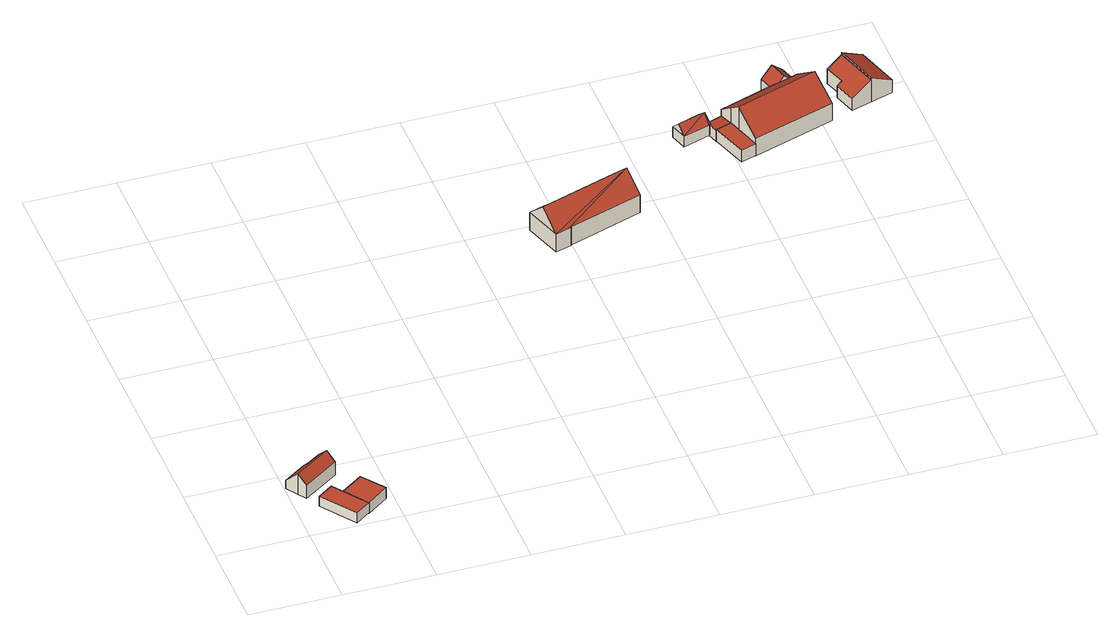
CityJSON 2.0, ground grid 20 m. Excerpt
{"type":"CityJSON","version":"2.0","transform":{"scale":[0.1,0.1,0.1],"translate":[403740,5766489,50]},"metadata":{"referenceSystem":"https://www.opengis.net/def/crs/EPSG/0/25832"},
"CityObjects":{
"building1":{"type":"Building","attributes":{"Gemeindeschluessel":"05515000","Geometrietyp2DReferenz":"3000","function":"31001_1310","roofType":"3100","measuredHeight":5.33},"geometry":[{"type":"Solid","lod":"2","boundaries":[[[[0,1,2,3]],[[4,5,1,0]],[[6,7,5,4]],[[8,9,7,6]],[[10,11,9,8]],[[12,13,11,10]],[[14,15,13,12]],[[3,2,15,14]],[[8,6,4,10]],[[0,3,14,12,10,4]],[[1,5,7,9,11,13,15,2]]]],"semantics":{"surfaces":[{"type":"WallSurface"},{"type":"RoofSurface"},{"type":"GroundSurface"}],"values":[[0,0,0,0,0,0,0,0,1,1,2]]}}]},
"building2":{"type":"Building","attributes":{"Gemeindeschluessel":"05515000","Geometrietyp2DReferenz":"3000","function":"31001_2460","roofType":"1000","measuredHeight":2.46},"geometry":[{"type":"Solid","lod":"2","boundaries":[[[[16,17,18,19]],[[20,21,17,16]],[[22,23,21,20]],[[19,18,23,22]],[[20,16,19,22]],[[17,21,23,18]]]],"semantics":{"surfaces":[{"type":"WallSurface"},{"type":"RoofSurface"},{"type":"GroundSurface"}],"values":[[0,0,0,0,1,2]]}}]},
"building3":{"type":"Building","attributes":{"Gemeindeschluessel":"05515000","Geometrietyp2DReferenz":"3000","function":"31001_2460","roofType":"1000","measuredHeight":2.84},"geometry":[{"type":"Solid","lod":"2","boundaries":[[[[24,25,26,19]],[[27,28,25,24]],[[29,30,28,27]],[[19,26,30,29]],[[27,24,19,29]],[[25,28,30,26]]]],"semantics":{"surfaces":[{"type":"WallSurface"},{"type":"RoofSurface"},{"type":"GroundSurface"}],"values":[[0,0,0,0,1,2]]}}]},
"building4":{"type":"Building","attributes":{"Gemeindeschluessel":"05515000","Geometrietyp2DReferenz":"3000","function":"31001_1000","roofType":"5000","measuredHeight":8.88},"address":[{"country":"Germany","locality":"Münster","thoroughfareNumber":"18","thoroughfareName":"Höltene Schluse"}],"geometry":[{"type":"Solid","lod":"2","boundaries":[[[[31,32,33,34]],[[35,36,32,31]],[[37,38,36,35]],[[39,40,38,37]],[[41,42,40,39]],[[43,44,42,41]],[[45,46,44,43]],[[34,33,46,45]],[[47,31,34]],[[48,47,34]],[[48,34,45]],[[45,43,48]],[[37,35,47]],[[41,37,47]],[[47,48,41]],[[37,41,39]],[[31,47,35]],[[41,48,43]],[[32,36,38,40,42,44,46,33]]]],"semantics":{"surfaces":[{"type":"WallSurface"},{"type":"RoofSurface"},{"type":"GroundSurface"}],"values":[[0,0,0,0,0,0,0,0,1,1,1,1,1,1,1,1,0,0,2]]}}]},
"building5":{"type":"Building","attributes":{"Gemeindeschluessel":"05515000","Geometrietyp2DReferenz":"3000","function":"31001_2700","roofType":"5000","measuredHeight":4.51},"geometry":[{"type":"Solid","lod":"2","boundaries":[[[[49,50,51,52]],[[53,54,50,49]],[[55,56,54,53]],[[57,58,56,55]],[[52,51,58,57]],[[52,57,59]],[[49,52,59]],[[59,60,49]],[[60,59,55]],[[55,53,60]],[[49,60,53]],[[55,59,57]],[[50,54,56,58,51]]]],"semantics":{"surfaces":[{"type":"WallSurface"},{"type":"RoofSurface"},{"type":"GroundSurface"}],"values":[[0,0,0,0,0,1,1,1,1,1,0,0,2]]}}]},
"building6":{"type":"Building","attributes":{"Gemeindeschluessel":"05515000","Geometrietyp2DReferenz":"3000","function":"51009_1610","roofType":"1000","measuredHeight":3.07},"geometry":[{"type":"Solid","lod":"2","boundaries":[[[[61,62,63,64]],[[65,66,62,61]],[[67,68,66,65]],[[64,63,68,67]],[[65,61,64,67]],[[62,66,68,63]]]],"semantics":{"surfaces":[{"type":"WallSurface"},{"type":"RoofSurface"},{"type":"GroundSurface"}],"values":[[0,0,0,0,1,2]]}}]},
"building7":{"type":"Building","attributes":{"Gemeindeschluessel":"05515000","Geometrietyp2DReferenz":"3000","function":"31001_1000"},"address":[{"country":"Germany","locality":"Münster","thoroughfareNumber":"16","thoroughfareName":"Höltene Schluse"}],"children":["building7-1","building7-2","building7-3"]},
"building7-1":{"type":"BuildingPart","attributes":{"roofType":"2100","measuredHeight":2.93},"parents":["building7"],"geometry":[{"type":"Solid","lod":"2","boundaries":[[[[69,70,71,72]],[[73,51,70,69]],[[74,58,51,73]],[[75,76,58,74]],[[77,78,76,75]],[[74,73,69,72,77,75]],[[71,70,51,58,76,78]],[[78,77,72,71]]]],"semantics":{"surfaces":[{"type":"WallSurface"},{"type":"RoofSurface"},{"type":"GroundSurface"},{"type":"ClosureSurface"}],"values":[[0,0,0,0,0,1,2,3]]}}]},
"building7-2":{"type":"BuildingPart","attributes":{"roofType":"3100","measuredHeight":5.45},"parents":["building7"],"geometry":[{"type":"Solid","lod":"2","boundaries":[[[[79,80,81,82]],[[83,84,80,79]],[[85,86,84,83]],[[79,87,83]],[[82,88,89,87,79]],[[83,87,89,90,85]],[[80,84,86,81]],[[86,85,82,81]],[[89,88,90]],[[90,88,82,85]]]],"semantics":{"surfaces":[{"type":"WallSurface"},{"type":"RoofSurface"},{"type":"GroundSurface"},{"type":"ClosureSurface"}],"values":[[0,0,0,0,1,1,2,3,0,3]]}}]},
"building7-3":{"type":"BuildingPart","attributes":{"roofType":"3100","measuredHeight":8.81},"parents":["building7"],"geometry":[{"type":"Solid","lod":"2","boundaries":[[[[91,71,92,93]],[[72,71,91]],[[94,95,78,77,96]],[[97,82,81,95,94]],[[98,99,86,85,100]],[[101,102,99,98]],[[103,104,102,101]],[[105,106,104,103]],[[93,92,106,105]],[[98,100,90,88,97,94,96,91,93,101]],[[105,103,101,93]],[[71,78,95,81,86,99,102,104,106,92]],[[77,72,91,96]],[[78,71,72,77]],[[85,90,100]],[[82,97,88]],[[86,81,82,85]],[[85,82,88,90]]]],"semantics":{"surfaces":[{"type":"WallSurface"},{"type":"RoofSurface"},{"type":"GroundSurface"},{"type":"ClosureSurface"}],"values":[[0,0,0,0,0,0,0,0,0,1,1,2,0,3,0,0,3,3]]}}]},
"building8":{"type":"Building","attributes":{"Gemeindeschluessel":"05515000","Geometrietyp2DReferenz":"3000","function":"31001_2460","roofType":"2100","measuredHeight":5.67},"geometry":[{"type":"Solid","lod":"2","boundaries":[[[[107,108,109,110]],[[111,112,108,107]],[[113,114,112,111]],[[115,116,114,113]],[[117,118,116,115]],[[110,109,118,117]],[[115,113,111,107,110,117]],[[108,112,114,116,118,109]]]],"semantics":{"surfaces":[{"type":"WallSurface"},{"type":"RoofSurface"},{"type":"GroundSurface"}],"values":[[0,0,0,0,0,0,1,2]]}}]},
"building9":{"type":"Building","attributes":{"Gemeindeschluessel":"05515000","Geometrietyp2DReferenz":"3000","function":"31001_2460","roofType":"2100","measuredHeight":6.14},"geometry":[{"type":"Solid","lod":"2","boundaries":[[[[119,108,120,121]],[[122,109,108,119]],[[123,124,109,122]],[[121,120,124,123]],[[122,119,121,123]],[[108,109,124,120]]]],"semantics":{"surfaces":[{"type":"WallSurface"},{"type":"RoofSurface"},{"type":"GroundSurface"}],"values":[[0,0,0,0,1,2]]}}]}
},
"vertices":[
[88,204,35],[88,204,2],[59,184,2],[59,184,35],[99,187,55],[99,187,2],[111,170,35],[111,170,2],[33,117,35],[33,117,2],[21,134,55],[21,134,2],[3,161,23],[3,161,2],[53,194,23],[53,194,2],
[102,6,30],[102,6,5],[135,30,5],[135,30,30],[47,82,30],[47,82,5],[81,105,30],[81,105,5],
[98,82,30],[98,82,2],[135,30,2],[146,116,30],[146,116,2],[183,65,30],[183,65,2],
[933,847,53],[933,847,7],[768,793,7],[768,793,53],[960,765,53],[960,765,7],[794,711,53],[794,711,7],[795,710,53],[795,710,7],[760,699,53],[760,699,7],[733,783,53],[733,783,7],[768,794,53],[768,794,7],[946,806,95],[747,741,95],
[1112,937,33],[1112,937,7],[1172,955,7],[1172,955,33],[1101,974,33],[1101,974,7],[1163,995,33],[1163,995,7],[1175,956,33],[1175,956,7],[1169,975,52],[1107,956,52],
[1179,932,38],[1179,932,8],[1205,852,8],[1205,852,38],[1214,943,38],[1214,943,8],[1239,863,38],[1239,863,8],
[1179,932,36],[1179,932,7],[1214,943,7],[1214,943,36],[1172,955,35],[1175,956,35],[1172,964,34],[1172,964,7],[1204,975,34],[1204,975,7],
[1316,1057,37],[1316,1057,7],[1329,1015,7],[1329,1015,37],[1366,1073,37],[1366,1073,7],[1380,1031,37],[1380,1031,7],[1341,1065,61],[1344,1020,51],[1354,1023,61],[1365,1027,51],
[1214,943,76],[1222,919,7],[1222,919,95],[1329,1016,51],[1329,1016,7],[1204,975,51],[1329,1015,51],[1385,1033,51],[1385,1033,7],[1380,1031,51],[1403,977,95],[1403,977,7],[1421,921,51],[1421,921,7],[1239,863,51],[1239,863,7],
[1514,952,64],[1514,952,7],[1484,1048,7],[1484,1048,64],[1469,938,37],[1469,938,7],[1454,988,37],[1454,988,7],[1465,991,44],[1465,991,7],[1450,1037,44],[1450,1037,7],
[1514,952,69],[1564,968,7],[1564,968,39],[1484,1048,69],[1534,1064,39],[1534,1064,7]
]}
